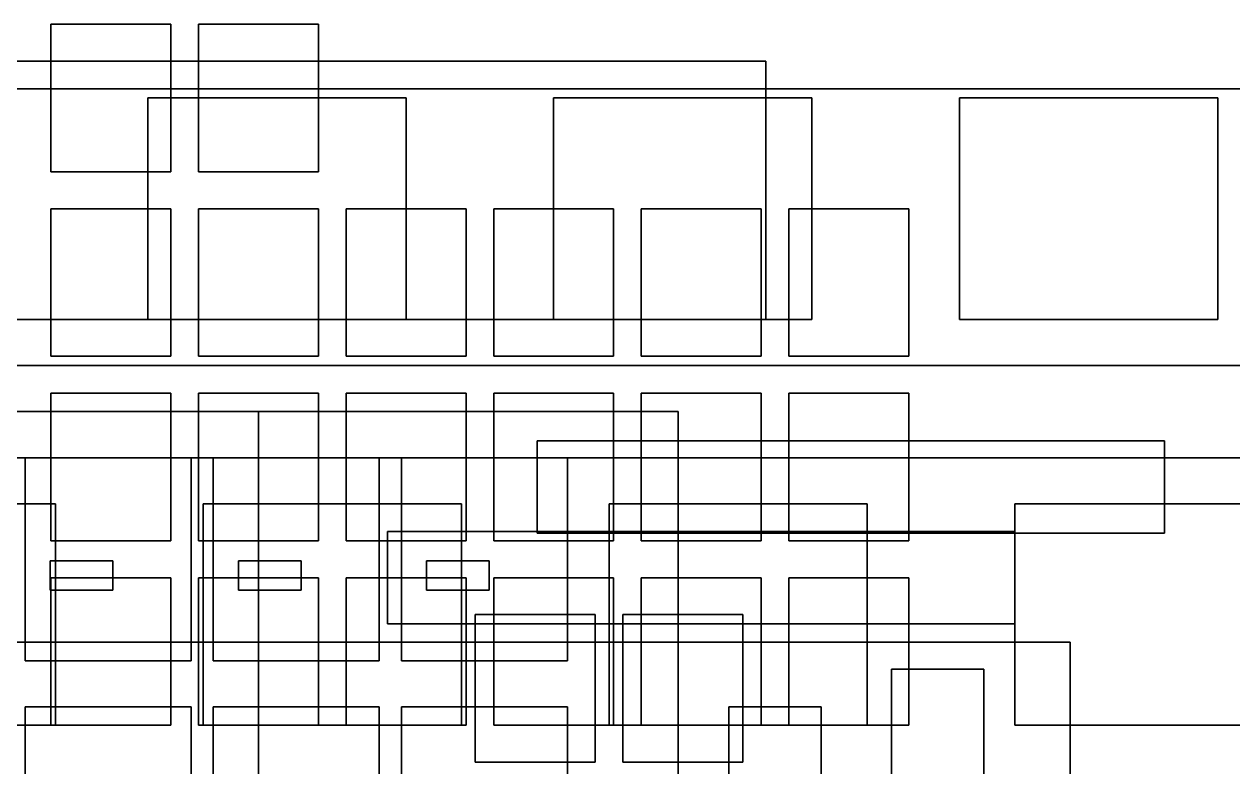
# Model space of a CAD drawing. Header units: feet. Extents: x -228 to 222, y -147 to 142.
# Drawn here: x 16.6 to 147.6, y 61.5 to 142 of the extents above; entities that cross this region are included whole.
import ezdxf

# ---------------------------------------------------------------- set-up
doc = ezdxf.new("R2010")
doc.units = ezdxf.units.FT
for name, color, linetype in [('bed', 7, 'CONTINUOUS'), ('corridor_patient', 7, 'CONTINUOUS'), ('ed', 7, 'CONTINUOUS'), ('floor', 7, 'CONTINUOUS'), ('icu', 7, 'CONTINUOUS'), ('nicu', 7, 'CONTINUOUS'), ('procedure', 7, 'CONTINUOUS'), ('women', 7, 'CONTINUOUS')]:
    doc.layers.add(name, color=color, linetype=linetype)

msp = doc.modelspace()

# ---------------------------------------------------------------- linework, layer by layer
at = {"layer": 'bed'}
for points in [[(26.22, 83.84, 63.75), (19.42, 83.84, 63.75), (19.42, 83.84, 65.95), (26.22, 83.84, 65.95)], [(19.42, 83.84, 63.75), (19.42, 80.64, 63.75), (19.42, 80.64, 65.95), (19.42, 83.84, 65.95)], [(19.42, 80.64, 65.95), (26.22, 80.64, 65.95), (26.22, 83.84, 65.95), (19.42, 83.84, 65.95)], [(19.42, 80.64, 63.75), (19.42, 83.84, 63.75), (26.22, 83.84, 63.75), (26.22, 80.64, 63.75)], [(26.22, 80.64, 63.75), (26.22, 83.84, 63.75), (26.22, 83.84, 65.95), (26.22, 80.64, 65.95)], [(46.62, 83.84, 63.75), (39.82, 83.84, 63.75), (39.82, 83.84, 65.95), (46.62, 83.84, 65.95)], [(39.82, 83.84, 63.75), (39.82, 80.64, 63.75), (39.82, 80.64, 65.95), (39.82, 83.84, 65.95)], [(39.82, 80.64, 65.95), (46.62, 80.64, 65.95), (46.62, 83.84, 65.95), (39.82, 83.84, 65.95)], [(39.82, 80.64, 63.75), (39.82, 83.84, 63.75), (46.62, 83.84, 63.75), (46.62, 80.64, 63.75)], [(46.62, 80.64, 63.75), (46.62, 83.84, 63.75), (46.62, 83.84, 65.95), (46.62, 80.64, 65.95)], [(67.02, 83.84, 63.75), (60.22, 83.84, 63.75), (60.22, 83.84, 65.95), (67.02, 83.84, 65.95)], [(60.22, 83.84, 63.75), (60.22, 80.64, 63.75), (60.22, 80.64, 65.95), (60.22, 83.84, 65.95)], [(60.22, 80.64, 65.95), (67.02, 80.64, 65.95), (67.02, 83.84, 65.95), (60.22, 83.84, 65.95)], [(60.22, 80.64, 63.75), (60.22, 83.84, 63.75), (67.02, 83.84, 63.75), (67.02, 80.64, 63.75)], [(67.02, 80.64, 63.75), (67.02, 83.84, 63.75), (67.02, 83.84, 65.95), (67.02, 80.64, 65.95)], [(19.42, 80.64, 63.75), (26.22, 80.64, 63.75), (26.22, 80.64, 65.95), (19.42, 80.64, 65.95)], [(39.82, 80.64, 63.75), (46.62, 80.64, 63.75), (46.62, 80.64, 65.95), (39.82, 80.64, 65.95)], [(60.22, 80.64, 63.75), (67.02, 80.64, 63.75), (67.02, 80.64, 65.95), (60.22, 80.64, 65.95)]]:
    msp.add_3dface(points, dxfattribs=at)
at = {"layer": 'corridor_patient'}
for points in [[(140.2, 96.84, 32.4), (72.2, 96.84, 32.4), (72.2, 96.84, 33.6), (140.2, 96.84, 33.6)], [(72.2, 96.84, 32.4), (72.2, 86.84, 32.4), (72.2, 86.84, 33.6), (72.2, 96.84, 33.6)], [(72.2, 86.84, 33.6), (140.2, 86.84, 33.6), (140.2, 96.84, 33.6), (72.2, 96.84, 33.6)], [(72.2, 86.84, 32.4), (72.2, 96.84, 32.4), (140.2, 96.84, 32.4), (140.2, 86.84, 32.4)], [(140.2, 86.84, 32.4), (140.2, 96.84, 32.4), (140.2, 96.84, 33.6), (140.2, 86.84, 33.6)], [(124, 87, 62.4), (56, 87, 62.4), (56, 87, 63.6), (124, 87, 63.6)], [(56, 87, 62.4), (56, 77, 62.4), (56, 77, 63.6), (56, 87, 63.6)], [(56, 77, 63.6), (124, 77, 63.6), (124, 87, 63.6), (56, 87, 63.6)], [(56, 77, 62.4), (56, 87, 62.4), (124, 87, 62.4), (124, 77, 62.4)], [(72.2, 86.84, 32.4), (140.2, 86.84, 32.4), (140.2, 86.84, 33.6), (72.2, 86.84, 33.6)], [(124, 77, 62.4), (124, 87, 62.4), (124, 87, 63.6), (124, 77, 63.6)], [(56, 77, 62.4), (124, 77, 62.4), (124, 77, 63.6), (56, 77, 63.6)], [(120.64, 72.08, 32.4), (110.64, 72.08, 32.4), (110.64, 72.08, 33.6), (120.64, 72.08, 33.6)], [(110.64, 72.08, 32.4), (110.64, 4.08, 32.4), (110.64, 4.08, 33.6), (110.64, 72.08, 33.6)], [(110.64, 4.08, 33.6), (120.64, 4.08, 33.6), (120.64, 72.08, 33.6), (110.64, 72.08, 33.6)], [(110.64, 4.08, 32.4), (110.64, 72.08, 32.4), (120.64, 72.08, 32.4), (120.64, 4.08, 32.4)], [(120.64, 4.08, 32.4), (120.64, 72.08, 32.4), (120.64, 72.08, 33.6), (120.64, 4.08, 33.6)], [(103, 68, 62.4), (93, 68, 62.4), (93, 68, 63.6), (103, 68, 63.6)], [(93, 68, 62.4), (93, 0, 62.4), (93, 0, 63.6), (93, 68, 63.6)], [(93, 0, 63.6), (103, 0, 63.6), (103, 68, 63.6), (93, 68, 63.6)], [(93, 0, 62.4), (93, 68, 62.4), (103, 68, 62.4), (103, 0, 62.4)], [(103, 0, 62.4), (103, 68, 62.4), (103, 68, 63.6), (103, 0, 63.6)]]:
    msp.add_3dface(points, dxfattribs=at)
at = {"layer": 'ed'}
for points in [[(32.5, 142, 30), (19.5, 142, 30), (19.5, 142, 34.6), (32.5, 142, 34.6)], [(19.5, 142, 30), (19.5, 126, 30), (19.5, 126, 34.6), (19.5, 142, 34.6)], [(19.5, 126, 34.6), (32.5, 126, 34.6), (32.5, 142, 34.6), (19.5, 142, 34.6)], [(19.5, 126, 30), (19.5, 142, 30), (32.5, 142, 30), (32.5, 126, 30)], [(32.5, 126, 30), (32.5, 142, 30), (32.5, 142, 34.6), (32.5, 126, 34.6)], [(48.5, 142, 30), (35.5, 142, 30), (35.5, 142, 34.6), (48.5, 142, 34.6)], [(35.5, 142, 30), (35.5, 126, 30), (35.5, 126, 34.6), (35.5, 142, 34.6)], [(35.5, 126, 34.6), (48.5, 126, 34.6), (48.5, 142, 34.6), (35.5, 142, 34.6)], [(35.5, 126, 30), (35.5, 142, 30), (48.5, 142, 30), (48.5, 126, 30)], [(48.5, 126, 30), (48.5, 142, 30), (48.5, 142, 34.6), (48.5, 126, 34.6)], [(19.5, 126, 30), (32.5, 126, 30), (32.5, 126, 34.6), (19.5, 126, 34.6)], [(35.5, 126, 30), (48.5, 126, 30), (48.5, 126, 34.6), (35.5, 126, 34.6)], [(32.5, 122, 30), (19.5, 122, 30), (19.5, 122, 34.6), (32.5, 122, 34.6)], [(19.5, 122, 30), (19.5, 106, 30), (19.5, 106, 34.6), (19.5, 122, 34.6)], [(19.5, 106, 34.6), (32.5, 106, 34.6), (32.5, 122, 34.6), (19.5, 122, 34.6)], [(19.5, 106, 30), (19.5, 122, 30), (32.5, 122, 30), (32.5, 106, 30)], [(32.5, 106, 30), (32.5, 122, 30), (32.5, 122, 34.6), (32.5, 106, 34.6)], [(48.5, 122, 30), (35.5, 122, 30), (35.5, 122, 34.6), (48.5, 122, 34.6)], [(35.5, 122, 30), (35.5, 106, 30), (35.5, 106, 34.6), (35.5, 122, 34.6)], [(35.5, 106, 34.6), (48.5, 106, 34.6), (48.5, 122, 34.6), (35.5, 122, 34.6)], [(35.5, 106, 30), (35.5, 122, 30), (48.5, 122, 30), (48.5, 106, 30)], [(48.5, 106, 30), (48.5, 122, 30), (48.5, 122, 34.6), (48.5, 106, 34.6)], [(64.5, 122, 30), (51.5, 122, 30), (51.5, 122, 34.6), (64.5, 122, 34.6)], [(51.5, 122, 30), (51.5, 106, 30), (51.5, 106, 34.6), (51.5, 122, 34.6)], [(51.5, 106, 34.6), (64.5, 106, 34.6), (64.5, 122, 34.6), (51.5, 122, 34.6)], [(51.5, 106, 30), (51.5, 122, 30), (64.5, 122, 30), (64.5, 106, 30)], [(64.5, 106, 30), (64.5, 122, 30), (64.5, 122, 34.6), (64.5, 106, 34.6)], [(80.5, 122, 30), (67.5, 122, 30), (67.5, 122, 34.6), (80.5, 122, 34.6)], [(67.5, 122, 30), (67.5, 106, 30), (67.5, 106, 34.6), (67.5, 122, 34.6)], [(67.5, 106, 34.6), (80.5, 106, 34.6), (80.5, 122, 34.6), (67.5, 122, 34.6)], [(67.5, 106, 30), (67.5, 122, 30), (80.5, 122, 30), (80.5, 106, 30)], [(80.5, 106, 30), (80.5, 122, 30), (80.5, 122, 34.6), (80.5, 106, 34.6)], [(96.5, 122, 30), (83.5, 122, 30), (83.5, 122, 34.6), (96.5, 122, 34.6)], [(83.5, 122, 30), (83.5, 106, 30), (83.5, 106, 34.6), (83.5, 122, 34.6)], [(83.5, 106, 34.6), (96.5, 106, 34.6), (96.5, 122, 34.6), (83.5, 122, 34.6)], [(83.5, 106, 30), (83.5, 122, 30), (96.5, 122, 30), (96.5, 106, 30)], [(96.5, 106, 30), (96.5, 122, 30), (96.5, 122, 34.6), (96.5, 106, 34.6)], [(112.5, 122, 30), (99.5, 122, 30), (99.5, 122, 34.6), (112.5, 122, 34.6)], [(99.5, 122, 30), (99.5, 106, 30), (99.5, 106, 34.6), (99.5, 122, 34.6)], [(99.5, 106, 34.6), (112.5, 106, 34.6), (112.5, 122, 34.6), (99.5, 122, 34.6)], [(99.5, 106, 30), (99.5, 122, 30), (112.5, 122, 30), (112.5, 106, 30)], [(112.5, 106, 30), (112.5, 122, 30), (112.5, 122, 34.6), (112.5, 106, 34.6)], [(19.5, 106, 30), (32.5, 106, 30), (32.5, 106, 34.6), (19.5, 106, 34.6)], [(35.5, 106, 30), (48.5, 106, 30), (48.5, 106, 34.6), (35.5, 106, 34.6)], [(51.5, 106, 30), (64.5, 106, 30), (64.5, 106, 34.6), (51.5, 106, 34.6)], [(67.5, 106, 30), (80.5, 106, 30), (80.5, 106, 34.6), (67.5, 106, 34.6)], [(83.5, 106, 30), (96.5, 106, 30), (96.5, 106, 34.6), (83.5, 106, 34.6)], [(99.5, 106, 30), (112.5, 106, 30), (112.5, 106, 34.6), (99.5, 106, 34.6)], [(32.5, 102, 30), (19.5, 102, 30), (19.5, 102, 34.6), (32.5, 102, 34.6)], [(19.5, 102, 30), (19.5, 86, 30), (19.5, 86, 34.6), (19.5, 102, 34.6)], [(19.5, 86, 34.6), (32.5, 86, 34.6), (32.5, 102, 34.6), (19.5, 102, 34.6)], [(19.5, 86, 30), (19.5, 102, 30), (32.5, 102, 30), (32.5, 86, 30)], [(32.5, 86, 30), (32.5, 102, 30), (32.5, 102, 34.6), (32.5, 86, 34.6)], [(48.5, 102, 30), (35.5, 102, 30), (35.5, 102, 34.6), (48.5, 102, 34.6)], [(35.5, 102, 30), (35.5, 86, 30), (35.5, 86, 34.6), (35.5, 102, 34.6)], [(35.5, 86, 34.6), (48.5, 86, 34.6), (48.5, 102, 34.6), (35.5, 102, 34.6)], [(35.5, 86, 30), (35.5, 102, 30), (48.5, 102, 30), (48.5, 86, 30)], [(48.5, 86, 30), (48.5, 102, 30), (48.5, 102, 34.6), (48.5, 86, 34.6)], [(64.5, 102, 30), (51.5, 102, 30), (51.5, 102, 34.6), (64.5, 102, 34.6)], [(51.5, 102, 30), (51.5, 86, 30), (51.5, 86, 34.6), (51.5, 102, 34.6)], [(51.5, 86, 34.6), (64.5, 86, 34.6), (64.5, 102, 34.6), (51.5, 102, 34.6)], [(51.5, 86, 30), (51.5, 102, 30), (64.5, 102, 30), (64.5, 86, 30)], [(64.5, 86, 30), (64.5, 102, 30), (64.5, 102, 34.6), (64.5, 86, 34.6)], [(80.5, 102, 30), (67.5, 102, 30), (67.5, 102, 34.6), (80.5, 102, 34.6)], [(67.5, 102, 30), (67.5, 86, 30), (67.5, 86, 34.6), (67.5, 102, 34.6)], [(67.5, 86, 34.6), (80.5, 86, 34.6), (80.5, 102, 34.6), (67.5, 102, 34.6)], [(67.5, 86, 30), (67.5, 102, 30), (80.5, 102, 30), (80.5, 86, 30)], [(80.5, 86, 30), (80.5, 102, 30), (80.5, 102, 34.6), (80.5, 86, 34.6)], [(96.5, 102, 30), (83.5, 102, 30), (83.5, 102, 34.6), (96.5, 102, 34.6)], [(83.5, 102, 30), (83.5, 86, 30), (83.5, 86, 34.6), (83.5, 102, 34.6)], [(83.5, 86, 34.6), (96.5, 86, 34.6), (96.5, 102, 34.6), (83.5, 102, 34.6)], [(83.5, 86, 30), (83.5, 102, 30), (96.5, 102, 30), (96.5, 86, 30)], [(96.5, 86, 30), (96.5, 102, 30), (96.5, 102, 34.6), (96.5, 86, 34.6)], [(112.5, 102, 30), (99.5, 102, 30), (99.5, 102, 34.6), (112.5, 102, 34.6)], [(99.5, 102, 30), (99.5, 86, 30), (99.5, 86, 34.6), (99.5, 102, 34.6)], [(99.5, 86, 34.6), (112.5, 86, 34.6), (112.5, 102, 34.6), (99.5, 102, 34.6)], [(99.5, 86, 30), (99.5, 102, 30), (112.5, 102, 30), (112.5, 86, 30)], [(112.5, 86, 30), (112.5, 102, 30), (112.5, 102, 34.6), (112.5, 86, 34.6)], [(19.5, 86, 30), (32.5, 86, 30), (32.5, 86, 34.6), (19.5, 86, 34.6)], [(35.5, 86, 30), (48.5, 86, 30), (48.5, 86, 34.6), (35.5, 86, 34.6)], [(51.5, 86, 30), (64.5, 86, 30), (64.5, 86, 34.6), (51.5, 86, 34.6)], [(67.5, 86, 30), (80.5, 86, 30), (80.5, 86, 34.6), (67.5, 86, 34.6)], [(83.5, 86, 30), (96.5, 86, 30), (96.5, 86, 34.6), (83.5, 86, 34.6)], [(99.5, 86, 30), (112.5, 86, 30), (112.5, 86, 34.6), (99.5, 86, 34.6)], [(32.5, 82, 30), (19.5, 82, 30), (19.5, 82, 34.6), (32.5, 82, 34.6)], [(19.5, 82, 30), (19.5, 66, 30), (19.5, 66, 34.6), (19.5, 82, 34.6)], [(19.5, 66, 34.6), (32.5, 66, 34.6), (32.5, 82, 34.6), (19.5, 82, 34.6)], [(19.5, 66, 30), (19.5, 82, 30), (32.5, 82, 30), (32.5, 66, 30)], [(32.5, 66, 30), (32.5, 82, 30), (32.5, 82, 34.6), (32.5, 66, 34.6)], [(48.5, 82, 30), (35.5, 82, 30), (35.5, 82, 34.6), (48.5, 82, 34.6)], [(35.5, 82, 30), (35.5, 66, 30), (35.5, 66, 34.6), (35.5, 82, 34.6)], [(35.5, 66, 34.6), (48.5, 66, 34.6), (48.5, 82, 34.6), (35.5, 82, 34.6)], [(35.5, 66, 30), (35.5, 82, 30), (48.5, 82, 30), (48.5, 66, 30)], [(48.5, 66, 30), (48.5, 82, 30), (48.5, 82, 34.6), (48.5, 66, 34.6)], [(64.5, 82, 30), (51.5, 82, 30), (51.5, 82, 34.6), (64.5, 82, 34.6)], [(51.5, 82, 30), (51.5, 66, 30), (51.5, 66, 34.6), (51.5, 82, 34.6)], [(51.5, 66, 34.6), (64.5, 66, 34.6), (64.5, 82, 34.6), (51.5, 82, 34.6)], [(51.5, 66, 30), (51.5, 82, 30), (64.5, 82, 30), (64.5, 66, 30)], [(64.5, 66, 30), (64.5, 82, 30), (64.5, 82, 34.6), (64.5, 66, 34.6)], [(80.5, 82, 30), (67.5, 82, 30), (67.5, 82, 34.6), (80.5, 82, 34.6)], [(67.5, 82, 30), (67.5, 66, 30), (67.5, 66, 34.6), (67.5, 82, 34.6)], [(67.5, 66, 34.6), (80.5, 66, 34.6), (80.5, 82, 34.6), (67.5, 82, 34.6)], [(67.5, 66, 30), (67.5, 82, 30), (80.5, 82, 30), (80.5, 66, 30)], [(80.5, 66, 30), (80.5, 82, 30), (80.5, 82, 34.6), (80.5, 66, 34.6)], [(96.5, 82, 30), (83.5, 82, 30), (83.5, 82, 34.6), (96.5, 82, 34.6)], [(83.5, 82, 30), (83.5, 66, 30), (83.5, 66, 34.6), (83.5, 82, 34.6)], [(83.5, 66, 34.6), (96.5, 66, 34.6), (96.5, 82, 34.6), (83.5, 82, 34.6)], [(83.5, 66, 30), (83.5, 82, 30), (96.5, 82, 30), (96.5, 66, 30)], [(96.5, 66, 30), (96.5, 82, 30), (96.5, 82, 34.6), (96.5, 66, 34.6)], [(112.5, 82, 30), (99.5, 82, 30), (99.5, 82, 34.6), (112.5, 82, 34.6)], [(99.5, 82, 30), (99.5, 66, 30), (99.5, 66, 34.6), (99.5, 82, 34.6)], [(99.5, 66, 34.6), (112.5, 66, 34.6), (112.5, 82, 34.6), (99.5, 82, 34.6)], [(99.5, 66, 30), (99.5, 82, 30), (112.5, 82, 30), (112.5, 66, 30)], [(112.5, 66, 30), (112.5, 82, 30), (112.5, 82, 34.6), (112.5, 66, 34.6)], [(78.5, 78, 30), (65.5, 78, 30), (65.5, 78, 34.6), (78.5, 78, 34.6)], [(65.5, 78, 30), (65.5, 62, 30), (65.5, 62, 34.6), (65.5, 78, 34.6)], [(65.5, 62, 34.6), (78.5, 62, 34.6), (78.5, 78, 34.6), (65.5, 78, 34.6)], [(65.5, 62, 30), (65.5, 78, 30), (78.5, 78, 30), (78.5, 62, 30)], [(78.5, 62, 30), (78.5, 78, 30), (78.5, 78, 34.6), (78.5, 62, 34.6)], [(94.5, 78, 30), (81.5, 78, 30), (81.5, 78, 34.6), (94.5, 78, 34.6)], [(81.5, 78, 30), (81.5, 62, 30), (81.5, 62, 34.6), (81.5, 78, 34.6)], [(81.5, 62, 34.6), (94.5, 62, 34.6), (94.5, 78, 34.6), (81.5, 78, 34.6)], [(81.5, 62, 30), (81.5, 78, 30), (94.5, 78, 30), (94.5, 62, 30)], [(94.5, 62, 30), (94.5, 78, 30), (94.5, 78, 34.6), (94.5, 62, 34.6)], [(19.5, 66, 30), (32.5, 66, 30), (32.5, 66, 34.6), (19.5, 66, 34.6)], [(35.5, 66, 30), (48.5, 66, 30), (48.5, 66, 34.6), (35.5, 66, 34.6)], [(51.5, 66, 30), (64.5, 66, 30), (64.5, 66, 34.6), (51.5, 66, 34.6)], [(67.5, 66, 30), (80.5, 66, 30), (80.5, 66, 34.6), (67.5, 66, 34.6)], [(83.5, 66, 30), (96.5, 66, 30), (96.5, 66, 34.6), (83.5, 66, 34.6)], [(99.5, 66, 30), (112.5, 66, 30), (112.5, 66, 34.6), (99.5, 66, 34.6)], [(65.5, 62, 30), (78.5, 62, 30), (78.5, 62, 34.6), (65.5, 62, 34.6)], [(81.5, 62, 30), (94.5, 62, 30), (94.5, 62, 34.6), (81.5, 62, 34.6)]]:
    msp.add_3dface(points, dxfattribs=at)
at = {"layer": 'floor'}
for points in [[(215, 135, -0.28), (-215, 135, -0.28), (-215, 135, 0.28), (215, 135, 0.28)], [(-215, -135, 0.28), (215, -135, 0.28), (215, 135, 0.28), (-215, 135, 0.28)], [(-215, -135, -0.28), (-215, 135, -0.28), (215, 135, -0.28), (215, -135, -0.28)], [(215, 135, 14.72), (-215, 135, 14.72), (-215, 135, 15.28), (215, 135, 15.28)], [(-215, -135, 15.28), (215, -135, 15.28), (215, 135, 15.28), (-215, 135, 15.28)], [(-215, -135, 14.72), (-215, 135, 14.72), (215, 135, 14.72), (215, -135, 14.72)], [(215, 135, 29.73), (-215, 135, 29.73), (-215, 135, 30.27), (215, 135, 30.27)], [(-215, -135, 30.27), (215, -135, 30.27), (215, 135, 30.27), (-215, 135, 30.27)], [(-215, -135, 29.73), (-215, 135, 29.73), (215, 135, 29.73), (215, -135, 29.73)], [(215, 135, 44.73), (-215, 135, 44.73), (-215, 135, 45.27), (215, 135, 45.27)], [(-215, -135, 45.27), (215, -135, 45.27), (215, 135, 45.27), (-215, 135, 45.27)], [(-215, -135, 44.73), (-215, 135, 44.73), (215, 135, 44.73), (215, -135, 44.73)], [(215, 135, 59.73), (-215, 135, 59.73), (-215, 135, 60.27), (215, 135, 60.27)], [(-215, -135, 60.27), (215, -135, 60.27), (215, 135, 60.27), (-215, 135, 60.27)], [(-215, -135, 59.73), (-215, 135, 59.73), (215, 135, 59.73), (215, -135, 59.73)], [(165, 105, 74.72), (-165, 105, 74.72), (-165, 105, 75.28), (165, 105, 75.28)], [(-165, -105, 75.28), (165, -105, 75.28), (165, 105, 75.28), (-165, 105, 75.28)], [(-165, -105, 74.72), (-165, 105, 74.72), (165, 105, 74.72), (165, -105, 74.72)], [(165, 105, 89.72), (-165, 105, 89.72), (-165, 105, 90.28), (165, 105, 90.28)], [(-165, -105, 90.28), (165, -105, 90.28), (165, 105, 90.28), (-165, 105, 90.28)], [(-165, -105, 89.72), (-165, 105, 89.72), (165, 105, 89.72), (165, -105, 89.72)], [(165, 105, 104.72), (-165, 105, 104.72), (-165, 105, 105.28), (165, 105, 105.28)], [(-165, -105, 105.28), (165, -105, 105.28), (165, 105, 105.28), (-165, 105, 105.28)], [(-165, -105, 104.72), (-165, 105, 104.72), (165, 105, 104.72), (165, -105, 104.72)], [(165, 105, 119.72), (-165, 105, 119.72), (-165, 105, 120.28), (165, 105, 120.28)], [(-165, -105, 120.28), (165, -105, 120.28), (165, 105, 120.28), (-165, 105, 120.28)], [(-165, -105, 119.72), (-165, 105, 119.72), (165, 105, 119.72), (165, -105, 119.72)], [(165, 105, 134.72), (-165, 105, 134.72), (-165, 105, 135.28), (165, 105, 135.28)], [(-165, -105, 135.28), (165, -105, 135.28), (165, 105, 135.28), (-165, 105, 135.28)], [(-165, -105, 134.72), (-165, 105, 134.72), (165, 105, 134.72), (165, -105, 134.72)], [(165, 105, 149.72), (-165, 105, 149.72), (-165, 105, 150.28), (165, 105, 150.28)], [(-165, -105, 150.28), (165, -105, 150.28), (165, 105, 150.28), (-165, 105, 150.28)], [(-165, -105, 149.72), (-165, 105, 149.72), (165, 105, 149.72), (165, -105, 149.72)], [(165, 105, 164.72), (-165, 105, 164.72), (-165, 105, 165.28), (165, 105, 165.28)], [(-165, -105, 165.28), (165, -105, 165.28), (165, 105, 165.28), (-165, 105, 165.28)], [(-165, -105, 164.72), (-165, 105, 164.72), (165, 105, 164.72), (165, -105, 164.72)], [(165, 105, 179.72), (-165, 105, 179.72), (-165, 105, 180.28), (165, 105, 180.28)], [(-165, -105, 180.28), (165, -105, 180.28), (165, 105, 180.28), (-165, 105, 180.28)], [(-165, -105, 179.72), (-165, 105, 179.72), (165, 105, 179.72), (165, -105, 179.72)], [(165, 95, 194.72), (-165, 95, 194.72), (-165, 95, 195.28), (165, 95, 195.28)], [(-165, -95, 195.28), (165, -95, 195.28), (165, 95, 195.28), (-165, 95, 195.28)], [(-165, -95, 194.72), (-165, 95, 194.72), (165, 95, 194.72), (165, -95, 194.72)], [(165, 95, 209.72), (-165, 95, 209.72), (-165, 95, 210.28), (165, 95, 210.28)], [(-165, -95, 210.28), (165, -95, 210.28), (165, 95, 210.28), (-165, 95, 210.28)], [(-165, -95, 209.72), (-165, 95, 209.72), (165, 95, 209.72), (165, -95, 209.72)], [(130, 75, 224.72), (-130, 75, 224.72), (-130, 75, 225.28), (130, 75, 225.28)], [(-130, -75, 225.28), (130, -75, 225.28), (130, 75, 225.28), (-130, 75, 225.28)], [(-130, -75, 224.72), (-130, 75, 224.72), (130, 75, 224.72), (130, -75, 224.72)], [(130, -75, 224.72), (130, 75, 224.72), (130, 75, 225.28), (130, -75, 225.28)]]:
    msp.add_3dface(points, dxfattribs=at)
at = {"layer": 'icu'}
for points in [[(87.5, 100, 60), (-47.5, 100, 60), (-47.5, 100, 62.5), (87.5, 100, 62.5)], [(-47.5, 16, 62.5), (87.5, 16, 62.5), (87.5, 100, 62.5), (-47.5, 100, 62.5)], [(-47.5, 16, 60), (-47.5, 100, 60), (87.5, 100, 60), (87.5, 16, 60)], [(87.5, 16, 60), (87.5, 100, 60), (87.5, 100, 62.5), (87.5, 16, 62.5)], [(34.7, 95, 60), (16.7, 95, 60), (16.7, 95, 64.2), (34.7, 95, 64.2)], [(16.7, 95, 60), (16.7, 73, 60), (16.7, 73, 64.2), (16.7, 95, 64.2)], [(16.7, 73, 64.2), (34.7, 73, 64.2), (34.7, 95, 64.2), (16.7, 95, 64.2)], [(16.7, 73, 60), (16.7, 95, 60), (34.7, 95, 60), (34.7, 73, 60)], [(34.7, 73, 60), (34.7, 95, 60), (34.7, 95, 64.2), (34.7, 73, 64.2)], [(55.1, 95, 60), (37.1, 95, 60), (37.1, 95, 64.2), (55.1, 95, 64.2)], [(37.1, 95, 60), (37.1, 73, 60), (37.1, 73, 64.2), (37.1, 95, 64.2)], [(37.1, 73, 64.2), (55.1, 73, 64.2), (55.1, 95, 64.2), (37.1, 95, 64.2)], [(37.1, 73, 60), (37.1, 95, 60), (55.1, 95, 60), (55.1, 73, 60)], [(55.1, 73, 60), (55.1, 95, 60), (55.1, 95, 64.2), (55.1, 73, 64.2)], [(75.5, 95, 60), (57.5, 95, 60), (57.5, 95, 64.2), (75.5, 95, 64.2)], [(57.5, 95, 60), (57.5, 73, 60), (57.5, 73, 64.2), (57.5, 95, 64.2)], [(57.5, 73, 64.2), (75.5, 73, 64.2), (75.5, 95, 64.2), (57.5, 95, 64.2)], [(57.5, 73, 60), (57.5, 95, 60), (75.5, 95, 60), (75.5, 73, 60)], [(75.5, 73, 60), (75.5, 95, 60), (75.5, 95, 64.2), (75.5, 73, 64.2)], [(16.7, 73, 60), (34.7, 73, 60), (34.7, 73, 64.2), (16.7, 73, 64.2)], [(37.1, 73, 60), (55.1, 73, 60), (55.1, 73, 64.2), (37.1, 73, 64.2)], [(57.5, 73, 60), (75.5, 73, 60), (75.5, 73, 64.2), (57.5, 73, 64.2)], [(34.7, 68, 60), (16.7, 68, 60), (16.7, 68, 64.2), (34.7, 68, 64.2)], [(16.7, 68, 60), (16.7, 46, 60), (16.7, 46, 64.2), (16.7, 68, 64.2)], [(16.7, 46, 64.2), (34.7, 46, 64.2), (34.7, 68, 64.2), (16.7, 68, 64.2)], [(16.7, 46, 60), (16.7, 68, 60), (34.7, 68, 60), (34.7, 46, 60)], [(34.7, 46, 60), (34.7, 68, 60), (34.7, 68, 64.2), (34.7, 46, 64.2)], [(55.1, 68, 60), (37.1, 68, 60), (37.1, 68, 64.2), (55.1, 68, 64.2)], [(37.1, 68, 60), (37.1, 46, 60), (37.1, 46, 64.2), (37.1, 68, 64.2)], [(37.1, 46, 64.2), (55.1, 46, 64.2), (55.1, 68, 64.2), (37.1, 68, 64.2)], [(37.1, 46, 60), (37.1, 68, 60), (55.1, 68, 60), (55.1, 46, 60)], [(55.1, 46, 60), (55.1, 68, 60), (55.1, 68, 64.2), (55.1, 46, 64.2)], [(75.5, 68, 60), (57.5, 68, 60), (57.5, 68, 64.2), (75.5, 68, 64.2)], [(57.5, 68, 60), (57.5, 46, 60), (57.5, 46, 64.2), (57.5, 68, 64.2)], [(57.5, 46, 64.2), (75.5, 46, 64.2), (75.5, 68, 64.2), (57.5, 68, 64.2)], [(57.5, 46, 60), (57.5, 68, 60), (75.5, 68, 60), (75.5, 46, 60)], [(75.5, 46, 60), (75.5, 68, 60), (75.5, 68, 64.2), (75.5, 46, 64.2)]]:
    msp.add_3dface(points, dxfattribs=at)
at = {"layer": 'nicu'}
for points in [[(42, 100, 150), (-86, 100, 150), (-86, 100, 152.5), (42, 100, 152.5)], [(-86, 16, 152.5), (42, 16, 152.5), (42, 100, 152.5), (-86, 100, 152.5)], [(-86, 16, 150), (-86, 100, 150), (42, 100, 150), (42, 16, 150)], [(42, 16, 150), (42, 100, 150), (42, 100, 152.5), (42, 16, 152.5)]]:
    msp.add_3dface(points, dxfattribs=at)
at = {"layer": 'procedure'}
for points in [[(97, 138, 45), (11, 138, 45), (11, 138, 49.4), (97, 138, 49.4)], [(11, 110, 49.4), (97, 110, 49.4), (97, 138, 49.4), (11, 138, 49.4)], [(11, 110, 45), (11, 138, 45), (97, 138, 45), (97, 110, 45)], [(97, 110, 45), (97, 138, 45), (97, 138, 49.4), (97, 110, 49.4)], [(58, 134, 45), (30, 134, 45), (30, 134, 50.4), (58, 134, 50.4)], [(30, 134, 45), (30, 110, 45), (30, 110, 50.4), (30, 134, 50.4)], [(30, 110, 50.4), (58, 110, 50.4), (58, 134, 50.4), (30, 134, 50.4)], [(30, 110, 45), (30, 134, 45), (58, 134, 45), (58, 110, 45)], [(58, 110, 45), (58, 134, 45), (58, 134, 50.4), (58, 110, 50.4)], [(102, 134, 45), (74, 134, 45), (74, 134, 50.4), (102, 134, 50.4)], [(74, 134, 45), (74, 110, 45), (74, 110, 50.4), (74, 134, 50.4)], [(74, 110, 50.4), (102, 110, 50.4), (102, 134, 50.4), (74, 134, 50.4)], [(74, 110, 45), (74, 134, 45), (102, 134, 45), (102, 110, 45)], [(102, 110, 45), (102, 134, 45), (102, 134, 50.4), (102, 110, 50.4)], [(146, 134, 45), (118, 134, 45), (118, 134, 50.4), (146, 134, 50.4)], [(118, 134, 45), (118, 110, 45), (118, 110, 50.4), (118, 134, 50.4)], [(118, 110, 50.4), (146, 110, 50.4), (146, 134, 50.4), (118, 134, 50.4)], [(118, 110, 45), (118, 134, 45), (146, 134, 45), (146, 110, 45)], [(146, 110, 45), (146, 134, 45), (146, 134, 50.4), (146, 110, 50.4)], [(11, 110, 45), (97, 110, 45), (97, 110, 49.4), (11, 110, 49.4)], [(30, 110, 45), (58, 110, 45), (58, 110, 50.4), (30, 110, 50.4)], [(74, 110, 45), (102, 110, 45), (102, 110, 50.4), (74, 110, 50.4)], [(118, 110, 45), (146, 110, 45), (146, 110, 50.4), (118, 110, 50.4)], [(20, 90, 45), (-8, 90, 45), (-8, 90, 50.4), (20, 90, 50.4)], [(-8, 66, 50.4), (20, 66, 50.4), (20, 90, 50.4), (-8, 90, 50.4)], [(-8, 66, 45), (-8, 90, 45), (20, 90, 45), (20, 66, 45)], [(20, 66, 45), (20, 90, 45), (20, 90, 50.4), (20, 66, 50.4)], [(64, 90, 45), (36, 90, 45), (36, 90, 50.4), (64, 90, 50.4)], [(36, 90, 45), (36, 66, 45), (36, 66, 50.4), (36, 90, 50.4)], [(36, 66, 50.4), (64, 66, 50.4), (64, 90, 50.4), (36, 90, 50.4)], [(36, 66, 45), (36, 90, 45), (64, 90, 45), (64, 66, 45)], [(64, 66, 45), (64, 90, 45), (64, 90, 50.4), (64, 66, 50.4)], [(108, 90, 45), (80, 90, 45), (80, 90, 50.4), (108, 90, 50.4)], [(80, 90, 45), (80, 66, 45), (80, 66, 50.4), (80, 90, 50.4)], [(80, 66, 50.4), (108, 66, 50.4), (108, 90, 50.4), (80, 90, 50.4)], [(80, 66, 45), (80, 90, 45), (108, 90, 45), (108, 66, 45)], [(108, 66, 45), (108, 90, 45), (108, 90, 50.4), (108, 66, 50.4)], [(152, 90, 45), (124, 90, 45), (124, 90, 50.4), (152, 90, 50.4)], [(124, 90, 45), (124, 66, 45), (124, 66, 50.4), (124, 90, 50.4)], [(124, 66, 50.4), (152, 66, 50.4), (152, 90, 50.4), (124, 90, 50.4)], [(124, 66, 45), (124, 90, 45), (152, 90, 45), (152, 66, 45)], [(-8, 66, 45), (20, 66, 45), (20, 66, 50.4), (-8, 66, 50.4)], [(36, 66, 45), (64, 66, 45), (64, 66, 50.4), (36, 66, 50.4)], [(80, 66, 45), (108, 66, 45), (108, 66, 50.4), (80, 66, 50.4)], [(124, 66, 45), (152, 66, 45), (152, 66, 50.4), (124, 66, 50.4)]]:
    msp.add_3dface(points, dxfattribs=at)
at = {"layer": 'women'}
for points in [[(42, 100, 135), (-86, 100, 135), (-86, 100, 137.5), (42, 100, 137.5)], [(-86, 16, 137.5), (42, 16, 137.5), (42, 100, 137.5), (-86, 100, 137.5)], [(-86, 16, 135), (-86, 100, 135), (42, 100, 135), (42, 16, 135)], [(42, 16, 135), (42, 100, 135), (42, 100, 137.5), (42, 16, 137.5)]]:
    msp.add_3dface(points, dxfattribs=at)

doc.saveas('drawing.dxf')
